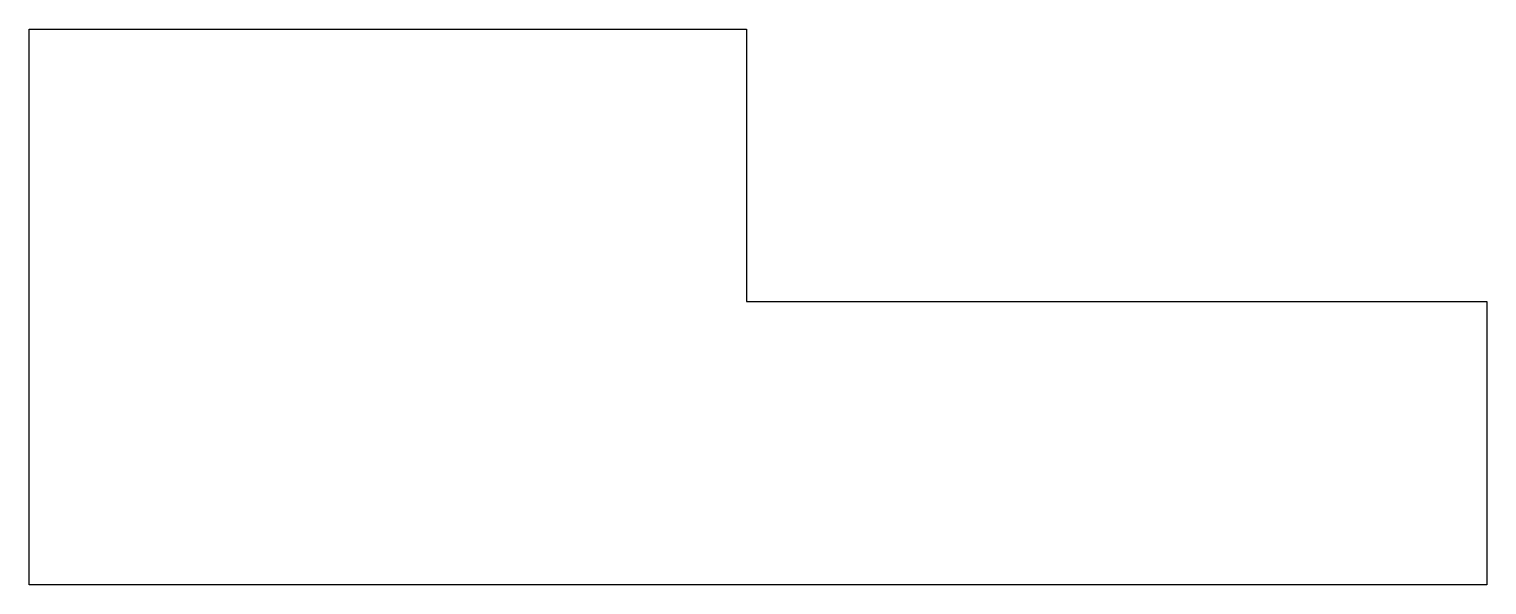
# Model space of a CAD drawing. Extents: x -321 to -61, y -158 to -59.
import ezdxf

# ---------------------------------------------------------------- set-up
doc = ezdxf.new("R2010")
doc.units = 0
doc.header["$MEASUREMENT"] = 0
doc.layers.add('VISIBLE', color=7, linetype='CONTINUOUS')

msp = doc.modelspace()

# ---------------------------------------------------------------- linework, layer by layer
at = {"layer": 'VISIBLE'}
for p, q in [((-321.23, -157.8), (-321.23, -58.73)), ((-321.23, -58.73), (-193.36, -58.73)), ((-193.36, -58.73), (-193.36, -107.3)), ((-193.36, -107.3), (-61.36, -107.3)), ((-61.36, -107.3), (-61.36, -157.8)), ((-61.36, -157.8), (-321.23, -157.8))]:
    msp.add_line(p, q, dxfattribs=at)

doc.saveas('drawing.dxf')
